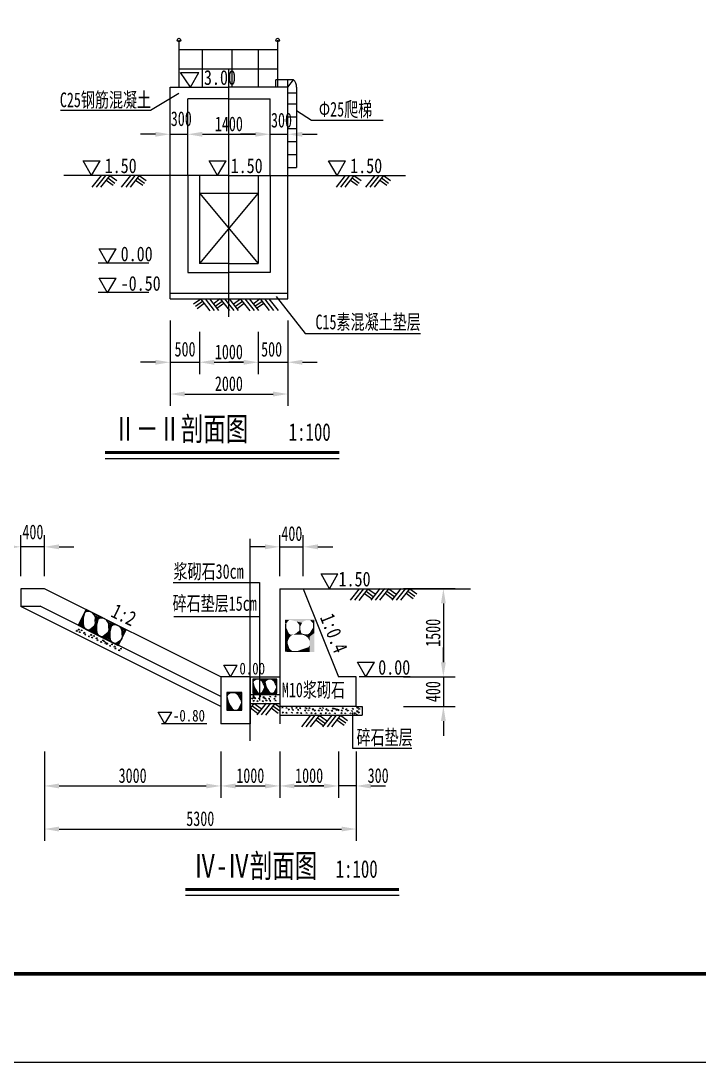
# Model space of a CAD drawing. Header units: millimetres. Extents: x 88 to 508, y 77 to 374.
# Drawn here: x 150.4 to 265.6, y 76.8 to 253.8 of the extents above; entities that cross this region are included whole.
import ezdxf
from ezdxf.enums import TextEntityAlignment as Align
from ezdxf.lldxf.tags import DXFTag

# ---------------------------------------------------------------- set-up
doc = ezdxf.new("R2010")
doc.units = ezdxf.units.MM
doc.header["$LTSCALE"] = 35
doc.header["$PDMODE"] = 2
doc.header["$PDSIZE"] = 5
for name, color, linetype in [('SG001轮廓', 2, 'Continuous'), ('SG002辅助', 7, 'Continuous'), ('SG003地层', 6, 'Continuous'), ('SG004标注', 9, 'Continuous'), ('SG006填充', 4, 'Continuous')]:
    doc.layers.add(name, color=color, linetype=linetype)
doc.styles.add('GB', font='SIMFANG.TTF', dxfattribs={"width": 0.7})
doc.styles.add('LIU1', font='SIMFANG.TTF', dxfattribs={"width": 0.7})
doc.styles.get("Standard").update_dxf_attribs({"font": 'SIMFANG.TTF'})
doc.styles.add('文字', font='SIMFANG.TTF', dxfattribs={"width": 0.8, "height": 2})
tags = doc.linetypes.add('ACAD_ISO04W100', pattern=[30.5, 24, -3, 0.5, -3]).pattern_tags.tags
tags[10:11] = [DXFTag(74, 4), DXFTag(75, 0), DXFTag(340, '0'), DXFTag(46, 1.0), DXFTag(50, 0.0), DXFTag(44, 0.0), DXFTag(45, 0.0)]
tags[8:9] = [DXFTag(74, 4), DXFTag(75, 0), DXFTag(340, '0'), DXFTag(46, 1.0), DXFTag(50, 0.0), DXFTag(44, 0.0), DXFTag(45, 0.0)]
tags[6:7] = [DXFTag(74, 4), DXFTag(75, 0), DXFTag(340, '0'), DXFTag(46, 1.0), DXFTag(50, 0.0), DXFTag(44, 0.0), DXFTag(45, 0.0)]
tags[4:5] = [DXFTag(74, 4), DXFTag(75, 0), DXFTag(340, '0'), DXFTag(46, 1.0), DXFTag(50, 0.0), DXFTag(44, 0.0), DXFTag(45, 0.0)]
tags = doc.linetypes.add('DASHED2', pattern=[9.525, 6.35, -3.175]).pattern_tags.tags
tags[6:7] = [DXFTag(74, 4), DXFTag(75, 0), DXFTag(340, '0'), DXFTag(46, 1.0), DXFTag(50, 0.0), DXFTag(44, 0.0), DXFTag(45, 0.0)]
tags[4:5] = [DXFTag(74, 4), DXFTag(75, 0), DXFTag(340, '0'), DXFTag(46, 1.0), DXFTag(50, 0.0), DXFTag(44, 0.0), DXFTag(45, 0.0)]
doc.dimstyles.new('200', dxfattribs={"dimscale": 0, "dimtxt": 3, "dimasz": 2, "dimexe": 2, "dimexo": 0, "dimgap": 1, "dimtad": 1, "dimdec": 0, "dimlfac": 200, "dimdsep": 46, "dimtxsty": 'GB', "dimblk1": 'ARCHTICK', "dimblk2": 'ARCHTICK', "dimsah": 1, "dimcen": 2.5, "dimdle": 1.5, "dimclrd": 3, "dimclre": 3, "dimclrt": 7, "dimadec": 0, "dimazin": 0, "dimtfac": 1, "dimtdec": 4, "dimtmove": 1, "dimatfit": 3, "dimldrblk": 'ARCHTICK', "dimfxl": 1, "dimtolj": 1, "dimtzin": 0, "dimarcsym": 0})

# ---------------------------------------------------------------- blocks, each defined once
blk = doc.blocks.new('*D11')
at = {"layer": 'Defpoints', "color": 0, "transparency": 16777216}
for p in [(175.72, 200.96), (180.72, 200.96), (180.72, 195.8)]:
    blk.add_point(p, dxfattribs=at)
at = {"layer": 'SG002辅助', "color": 9, "lineweight": -2, "transparency": 16777216}
for p, q in [((175.72, 200.96), (175.72, 193.8)), ((180.72, 200.96), (180.72, 193.8)), ((173.22, 195.8), (170.72, 195.8)), ((175.72, 195.8), (180.72, 195.8)), ((183.22, 195.8), (185.72, 195.8))]:
    blk.add_line(p, q, dxfattribs=at)
at = {"layer": 'SG002辅助', "color": 9, "transparency": 16777216}
for points in [[(173.22, 196.21), (173.22, 195.38), (175.72, 195.8)], [(183.22, 196.21), (183.22, 195.38), (180.72, 195.8)]]:
    blk.add_solid(points, dxfattribs=at)
at = {"layer": 'SG002辅助', "color": 3, "lineweight": 13, "transparency": 16777216, "insert": (178.27, 198.01), "char_height": 2.5, "attachment_point": 5, "style": 'GB'}
blk.add_mtext('\\A1;500', dxfattribs=at)
blk = doc.blocks.new('_ARCHTICK')
at = {"color": 0, "linetype": 'ByBlock', "const_width": 0.15}
blk.add_lwpolyline([(-0.5, -0.5), (0.5, 0.5)], dxfattribs=at)
blk = doc.blocks.new('*D12')
at = {"layer": 'Defpoints', "color": 0, "transparency": 16777216}
for p in [(180.72, 200.96), (190.72, 200.96), (190.72, 195.8)]:
    blk.add_point(p, dxfattribs=at)
at = {"layer": 'SG002辅助', "color": 9, "lineweight": -2, "transparency": 16777216}
for p, q in [((180.72, 200.96), (180.72, 193.8)), ((190.72, 200.96), (190.72, 193.8)), ((183.22, 195.8), (188.22, 195.8))]:
    blk.add_line(p, q, dxfattribs=at)
at = {"layer": 'SG002辅助', "color": 9, "transparency": 16777216}
for points in [[(183.22, 196.21), (183.22, 195.38), (180.72, 195.8)], [(188.22, 196.21), (188.22, 195.38), (190.72, 195.8)]]:
    blk.add_solid(points, dxfattribs=at)
at = {"layer": 'SG002辅助', "color": 3, "lineweight": 13, "transparency": 16777216, "insert": (185.72, 197.55), "char_height": 2.5, "attachment_point": 5, "style": 'GB'}
blk.add_mtext('\\A1;1000', dxfattribs=at)
blk = doc.blocks.new('*D13')
at = {"layer": 'Defpoints', "color": 0, "transparency": 16777216}
for p in [(175.72, 202.92), (195.72, 202.92), (195.72, 190.4)]:
    blk.add_point(p, dxfattribs=at)
at = {"layer": 'SG002辅助', "color": 9, "lineweight": -2, "transparency": 16777216}
for p, q in [((175.72, 202.92), (175.72, 188.4)), ((195.72, 202.92), (195.72, 188.4)), ((178.22, 190.4), (193.22, 190.4))]:
    blk.add_line(p, q, dxfattribs=at)
at = {"layer": 'SG002辅助', "color": 9, "transparency": 16777216}
for points in [[(178.22, 190.82), (178.22, 189.98), (175.72, 190.4)], [(193.22, 190.82), (193.22, 189.98), (195.72, 190.4)]]:
    blk.add_solid(points, dxfattribs=at)
at = {"layer": 'SG002辅助', "color": 3, "lineweight": 13, "transparency": 16777216, "insert": (185.72, 192.15), "char_height": 2.5, "attachment_point": 5, "style": 'GB'}
blk.add_mtext('\\A1;2000', dxfattribs=at)
blk = doc.blocks.new('*D14')
at = {"layer": 'Defpoints', "color": 0, "transparency": 16777216}
for p in [(190.72, 200.96), (195.72, 200.96), (195.72, 195.8)]:
    blk.add_point(p, dxfattribs=at)
at = {"layer": 'SG002辅助', "color": 9, "lineweight": -2, "transparency": 16777216}
for p, q in [((190.72, 200.96), (190.72, 193.8)), ((195.72, 200.96), (195.72, 193.8)), ((188.22, 195.8), (185.72, 195.8)), ((190.72, 195.8), (195.72, 195.8)), ((198.22, 195.8), (200.72, 195.8))]:
    blk.add_line(p, q, dxfattribs=at)
at = {"layer": 'SG002辅助', "color": 9, "transparency": 16777216}
for points in [[(188.22, 196.21), (188.22, 195.38), (190.72, 195.8)], [(198.22, 196.21), (198.22, 195.38), (195.72, 195.8)]]:
    blk.add_solid(points, dxfattribs=at)
at = {"layer": 'SG002辅助', "color": 3, "lineweight": 13, "transparency": 16777216, "insert": (192.98, 197.99), "char_height": 2.5, "attachment_point": 5, "style": 'GB'}
blk.add_mtext('\\A1;500', dxfattribs=at)
blk = doc.blocks.new('*D38')
at = {"layer": 'Defpoints', "color": 0, "transparency": 16777216}
for p in [(178.72, 234.55), (175.72, 232.94), (178.72, 232.94)]:
    blk.add_point(p, dxfattribs=at)
at = {"layer": 'SG002辅助', "color": 9, "lineweight": -2, "transparency": 16777216}
for p, q in [((175.72, 232.94), (175.72, 236.55)), ((178.72, 232.94), (178.72, 236.55)), ((173.22, 234.55), (170.72, 234.55)), ((175.72, 234.55), (178.72, 234.55)), ((181.22, 234.55), (183.72, 234.55))]:
    blk.add_line(p, q, dxfattribs=at)
at = {"layer": 'SG002辅助', "color": 9, "transparency": 16777216}
for points in [[(173.22, 234.96), (173.22, 234.13), (175.72, 234.55)], [(181.22, 234.96), (181.22, 234.13), (178.72, 234.55)]]:
    blk.add_solid(points, dxfattribs=at)
at = {"layer": 'SG002辅助', "color": 3, "lineweight": 13, "transparency": 16777216, "insert": (177.63, 237.18), "char_height": 2.5, "attachment_point": 5, "style": 'GB'}
blk.add_mtext('\\A1;300', dxfattribs=at)
blk = doc.blocks.new('*D39')
at = {"layer": 'Defpoints', "color": 0, "transparency": 16777216}
for p in [(192.72, 234.55), (178.72, 232.94), (192.72, 232.94)]:
    blk.add_point(p, dxfattribs=at)
at = {"layer": 'SG002辅助', "color": 9, "lineweight": -2, "transparency": 16777216}
for p, q in [((178.72, 232.94), (178.72, 236.55)), ((192.72, 232.94), (192.72, 236.55)), ((181.22, 234.55), (190.22, 234.55))]:
    blk.add_line(p, q, dxfattribs=at)
at = {"layer": 'SG002辅助', "color": 9, "transparency": 16777216}
for points in [[(181.22, 234.96), (181.22, 234.13), (178.72, 234.55)], [(190.22, 234.96), (190.22, 234.13), (192.72, 234.55)]]:
    blk.add_solid(points, dxfattribs=at)
at = {"layer": 'SG002辅助', "color": 3, "lineweight": 13, "transparency": 16777216, "insert": (185.72, 236.3), "char_height": 2.5, "attachment_point": 5, "style": 'GB'}
blk.add_mtext('\\A1;1400', dxfattribs=at)
blk = doc.blocks.new('*D40')
at = {"layer": 'Defpoints', "color": 0, "transparency": 16777216}
for p in [(195.72, 234.55), (192.72, 232.94), (195.72, 232.94)]:
    blk.add_point(p, dxfattribs=at)
at = {"layer": 'SG002辅助', "color": 9, "lineweight": -2, "transparency": 16777216}
for p, q in [((192.72, 232.94), (192.72, 236.55)), ((195.72, 232.94), (195.72, 236.55)), ((190.22, 234.55), (187.72, 234.55)), ((192.72, 234.55), (195.72, 234.55)), ((198.22, 234.55), (200.72, 234.55))]:
    blk.add_line(p, q, dxfattribs=at)
at = {"layer": 'SG002辅助', "color": 9, "transparency": 16777216}
for points in [[(190.22, 234.96), (190.22, 234.13), (192.72, 234.55)], [(198.22, 234.96), (198.22, 234.13), (195.72, 234.55)]]:
    blk.add_solid(points, dxfattribs=at)
at = {"layer": 'SG002辅助', "color": 3, "lineweight": 13, "transparency": 16777216, "insert": (194.66, 236.93), "char_height": 2.5, "attachment_point": 5, "style": 'GB'}
blk.add_mtext('\\A1;300', dxfattribs=at)
blk = doc.blocks.new('*D59')
at = {"layer": 'Defpoints', "color": 0, "transparency": 16777216}
for p in [(154.36, 129.63), (184.36, 129.63), (184.36, 123.79)]:
    blk.add_point(p, dxfattribs=at)
at = {"layer": 'SG002辅助', "color": 9, "lineweight": -2, "transparency": 16777216}
for p, q in [((154.36, 129.63), (154.36, 121.79)), ((184.36, 129.63), (184.36, 121.79)), ((156.86, 123.79), (181.86, 123.79))]:
    blk.add_line(p, q, dxfattribs=at)
at = {"layer": 'SG002辅助', "color": 9, "transparency": 16777216}
for points in [[(156.86, 124.2), (156.86, 123.37), (154.36, 123.79)], [(181.86, 124.2), (181.86, 123.37), (184.36, 123.79)]]:
    blk.add_solid(points, dxfattribs=at)
at = {"layer": 'SG002辅助', "color": 3, "lineweight": 13, "transparency": 16777216, "insert": (169.36, 125.54), "char_height": 2.5, "attachment_point": 5, "style": 'GB'}
blk.add_mtext('\\A1;3000', dxfattribs=at)
blk = doc.blocks.new('*D60')
at = {"layer": 'Defpoints', "color": 0, "transparency": 16777216}
for p in [(154.36, 129.63), (207.36, 129.63), (207.36, 116.47)]:
    blk.add_point(p, dxfattribs=at)
at = {"layer": 'SG002辅助', "color": 9, "lineweight": -2, "transparency": 16777216}
for p, q in [((154.36, 129.63), (154.36, 114.47)), ((207.36, 129.63), (207.36, 114.47)), ((156.86, 116.47), (204.86, 116.47))]:
    blk.add_line(p, q, dxfattribs=at)
at = {"layer": 'SG002辅助', "color": 9, "transparency": 16777216}
for points in [[(156.86, 116.88), (156.86, 116.05), (154.36, 116.47)], [(204.86, 116.88), (204.86, 116.05), (207.36, 116.47)]]:
    blk.add_solid(points, dxfattribs=at)
at = {"layer": 'SG002辅助', "color": 3, "lineweight": 13, "transparency": 16777216, "insert": (180.86, 118.22), "char_height": 2.5, "attachment_point": 5, "style": 'GB'}
blk.add_mtext('\\A1;5300', dxfattribs=at)
blk = doc.blocks.new('*D61')
at = {"layer": 'Defpoints', "color": 0, "transparency": 16777216}
for p in [(184.36, 129.63), (194.36, 129.63), (194.36, 123.79)]:
    blk.add_point(p, dxfattribs=at)
at = {"layer": 'SG002辅助', "color": 9, "lineweight": -2, "transparency": 16777216}
for p, q in [((184.36, 129.63), (184.36, 121.79)), ((194.36, 129.63), (194.36, 121.79)), ((186.86, 123.79), (191.86, 123.79))]:
    blk.add_line(p, q, dxfattribs=at)
at = {"layer": 'SG002辅助', "color": 9, "transparency": 16777216}
for points in [[(186.86, 124.2), (186.86, 123.37), (184.36, 123.79)], [(191.86, 124.2), (191.86, 123.37), (194.36, 123.79)]]:
    blk.add_solid(points, dxfattribs=at)
at = {"layer": 'SG002辅助', "color": 3, "lineweight": 13, "transparency": 16777216, "insert": (189.36, 125.54), "char_height": 2.5, "attachment_point": 5, "style": 'GB'}
blk.add_mtext('\\A1;1000', dxfattribs=at)
blk = doc.blocks.new('*D62')
at = {"layer": 'Defpoints', "color": 0, "transparency": 16777216}
for p in [(194.36, 129.63), (204.36, 129.63), (204.36, 123.79)]:
    blk.add_point(p, dxfattribs=at)
at = {"layer": 'SG002辅助', "color": 9, "lineweight": -2, "transparency": 16777216}
for p, q in [((194.36, 129.63), (194.36, 121.79)), ((204.36, 129.63), (204.36, 121.79)), ((196.86, 123.79), (201.86, 123.79))]:
    blk.add_line(p, q, dxfattribs=at)
at = {"layer": 'SG002辅助', "color": 9, "transparency": 16777216}
for points in [[(196.86, 124.2), (196.86, 123.37), (194.36, 123.79)], [(201.86, 124.2), (201.86, 123.37), (204.36, 123.79)]]:
    blk.add_solid(points, dxfattribs=at)
at = {"layer": 'SG002辅助', "color": 3, "lineweight": 13, "transparency": 16777216, "insert": (199.36, 125.54), "char_height": 2.5, "attachment_point": 5, "style": 'GB'}
blk.add_mtext('\\A1;1000', dxfattribs=at)
blk = doc.blocks.new('*D63')
at = {"layer": 'Defpoints', "color": 0, "transparency": 16777216}
for p in [(198.36, 164.43), (194.36, 159.44), (198.36, 159.44)]:
    blk.add_point(p, dxfattribs=at)
at = {"layer": 'SG002辅助', "color": 9, "lineweight": -2, "transparency": 16777216}
for p, q in [((194.36, 159.44), (194.36, 166.43)), ((198.36, 159.44), (198.36, 166.43)), ((191.86, 164.43), (189.36, 164.43)), ((194.36, 164.43), (198.36, 164.43)), ((200.86, 164.43), (203.36, 164.43))]:
    blk.add_line(p, q, dxfattribs=at)
at = {"layer": 'SG002辅助', "color": 9, "transparency": 16777216}
for points in [[(191.86, 164.85), (191.86, 164.01), (194.36, 164.43)], [(200.86, 164.85), (200.86, 164.01), (198.36, 164.43)]]:
    blk.add_solid(points, dxfattribs=at)
at = {"layer": 'SG002辅助', "color": 3, "lineweight": 13, "transparency": 16777216, "insert": (196.42, 166.67), "char_height": 2.5, "attachment_point": 5, "style": 'GB'}
blk.add_mtext('\\A1;400', dxfattribs=at)
blk = doc.blocks.new('*D64')
at = {"layer": 'Defpoints', "color": 0, "transparency": 16777216}
for p in [(215.39, 157.32), (215.39, 142.32), (222.17, 142.32)]:
    blk.add_point(p, dxfattribs=at)
at = {"layer": 'SG002辅助', "color": 9, "lineweight": -2, "transparency": 16777216}
for p, q in [((215.39, 157.32), (224.17, 157.32)), ((222.17, 154.82), (222.17, 144.82)), ((215.39, 142.32), (224.17, 142.32))]:
    blk.add_line(p, q, dxfattribs=at)
at = {"layer": 'SG002辅助', "color": 9, "transparency": 16777216}
for points in [[(221.76, 154.82), (222.59, 154.82), (222.17, 157.32)], [(221.76, 144.82), (222.59, 144.82), (222.17, 142.32)]]:
    blk.add_solid(points, dxfattribs=at)
at = {"layer": 'SG002辅助', "color": 3, "lineweight": 13, "transparency": 16777216, "insert": (220.42, 149.82), "char_height": 2.5, "attachment_point": 5, "rotation": 90, "style": 'GB'}
blk.add_mtext('\\A1;1500', dxfattribs=at)
blk = doc.blocks.new('*D65')
at = {"layer": 'Defpoints', "color": 0, "transparency": 16777216}
for p in [(215.39, 142.32), (215.39, 137.32), (222.17, 137.32)]:
    blk.add_point(p, dxfattribs=at)
at = {"layer": 'SG002辅助', "color": 9, "lineweight": -2, "transparency": 16777216}
for p, q in [((222.17, 144.82), (222.17, 147.32)), ((215.39, 142.32), (224.17, 142.32)), ((222.17, 142.32), (222.17, 137.32)), ((215.39, 137.32), (224.17, 137.32)), ((222.17, 134.82), (222.17, 132.32))]:
    blk.add_line(p, q, dxfattribs=at)
at = {"layer": 'SG002辅助', "color": 9, "transparency": 16777216}
for points in [[(221.76, 144.82), (222.59, 144.82), (222.17, 142.32)], [(221.76, 134.82), (222.59, 134.82), (222.17, 137.32)]]:
    blk.add_solid(points, dxfattribs=at)
at = {"layer": 'SG002辅助', "color": 3, "lineweight": 13, "transparency": 16777216, "insert": (220.42, 139.82), "char_height": 2.5, "attachment_point": 5, "rotation": 90, "style": 'GB'}
blk.add_mtext('\\A1;400', dxfattribs=at)
blk = doc.blocks.new('st')
at = {"color": 12}
for points in [[(-0.03, -1.78), (-0.03, -0.85), (-0.05, 0.01), (-0.03, 0.01)], [(-0.03, -1.78), (-0.03, -0.85), (-0.05, 0.01), (-0.03, 0.01)], [(-0.03, -1.78), (-0.03, -0.85), (-0.05, 0.01), (-0.03, 0.01)], [(-0.05, -2.82), (2.39, -2.85), (0, 0), (2.59, 0)], [(2.41, -2.86), (5.76, -1.81), (2.6, 0), (5.81, 0.01)], [(5.76, -1.81), (14.11, -1.88), (5.81, 0.01), (14.17, 0.01)], [(14.12, -1.89), (16.28, -0.9), (14.17, 0), (16.23, 0)], [(16.23, -0.89), (16.23, 0), (19.23, -0.89), (19.23, 0)], [(19.25, -0.91), (20.39, -1.7), (19.25, 0), (20.39, -0.01)], [(20.39, 0), (21.53, 0), (20.39, -1.71), (21.55, -2.84)], [(21.47, -20.04), (21.62, -0.01), (22.19, -19.99), (22.19, 0.01)], [(0.61, -4.72), (2.41, -2.84), (-0.06, -4.71), (-0.06, -2.82)], [(-0.06, -2.88), (-0.06, -2.88), (0, -4.7)], [(-0.05, -8.68), (0.61, -8.68), (-0.05, -4.72), (0.61, -4.72)], [(0, -4.7), (0, -4.7), (0.61, -4.7)], [(9.36, -2.75), (7.19, -1.83), (12.48, -2.63), (14.09, -1.88)], [(11.71, -3.71), (12.48, -2.63), (10.96, -4.02), (9.36, -2.75)], [(11.67, -5.7), (11.71, -3.71), (11.67, -5.7), (10.96, -4.02)], [(11.68, -9.68), (11.68, -5.79), (14.48, -9.72), (12.81, -7.88)], [(19.69, -11.67), (20.74, -12.63), (21.53, -4.13), (21.53, -14.73)], [(0.61, -8.68), (-0.05, -8.68), (3.17, -16), (-0.05, -16.8)], [(3.17, -16), (0.61, -8.68), (-0.05, -16.8), (-0.05, -8.68)], [(3.17, -16), (0.61, -8.68), (-0.05, -16.8), (-0.05, -8.68)], [(11.78, -13.79), (10.97, -13.79), (11.78, -15.42), (9.45, -15.65)], [(10.97, -13.79), (11.78, -13.79), (11.66, -11.82), (12.59, -11.12)], [(11.64, -10.35), (11.64, -9.72), (17.03, -10.35), (14.48, -9.72)], [(11.66, -10.4), (11.66, -11.82), (15.44, -10.4), (12.59, -11.12)], [(17.24, -10.4), (17.24, -9.72), (14.44, -9.7), (14.46, -9.72)], [(17.24, -10.4), (17.24, -9.72), (14.44, -9.7), (14.46, -9.72)], [(18.18, -9.72), (17.24, -9.72), (17.26, -10.42), (17.24, -10.42)], [(17.31, -10.42), (17.6, -10.42), (19.69, -11.67), (19.34, -11.35)], [(17.33, -10.39), (20.55, -8.01), (19.71, -11.64), (20.55, -8.05)], [(-0.05, -16.8), (-0.05, -19.99), (12.77, -16.8), (12.77, -19.99)], [(-0.05, -19.99), (12.77, -19.99), (7.4, -16.8), (12.77, -16.8)], [(0.05, -16.78), (3.14, -16.03), (0.05, -16.78), (3.17, -16.78)], [(3.17, -16.8), (4.42, -16.8), (3.17, -16)], [(9.45, -15.65), (7.4, -16.8), (12.77, -19.99), (12.77, -16.8)], [(9.45, -15.65), (7.4, -16.8), (12.77, -19.99), (12.77, -16.8)], [(9.45, -15.65), (7.4, -16.8), (12.77, -19.99), (12.77, -16.8)], [(10.34, -16.74), (9.55, -15.7), (12.81, -16.74), (11.76, -15.45)], [(12.84, -19.08), (12.84, -16.87), (16.43, -19.08)], [(12.84, -19.13), (21.47, -19.13), (19.31, -19.13), (20.86, -18.03)], [(12.84, -19.96), (21.58, -19.96), (12.84, -19.13), (21.47, -19.13)], [(19.31, -19.13), (20.86, -18.03), (21.47, -17.09), (21.58, -19.02)]]:
    blk.add_solid(points, dxfattribs=at)
blk = doc.blocks.new('*D66')
at = {"layer": 'Defpoints', "color": 0, "transparency": 16777216}
for p in [(204.36, 129.63), (207.36, 129.63), (204.36, 123.79)]:
    blk.add_point(p, dxfattribs=at)
at = {"layer": 'SG002辅助', "color": 9, "lineweight": -2, "transparency": 16777216}
for p, q in [((204.36, 129.63), (204.36, 121.79)), ((207.36, 129.63), (207.36, 121.79)), ((201.86, 123.79), (199.36, 123.79)), ((207.36, 123.79), (204.36, 123.79)), ((209.86, 123.79), (212.36, 123.79))]:
    blk.add_line(p, q, dxfattribs=at)
at = {"layer": 'SG002辅助', "color": 9, "transparency": 16777216}
for points in [[(201.86, 124.2), (201.86, 123.37), (204.36, 123.79)], [(209.86, 124.2), (209.86, 123.37), (207.36, 123.79)]]:
    blk.add_solid(points, dxfattribs=at)
at = {"layer": 'SG002辅助', "color": 3, "lineweight": 13, "transparency": 16777216, "insert": (211.09, 125.54), "char_height": 2.5, "attachment_point": 5, "style": 'GB'}
blk.add_mtext('\\A1;300', dxfattribs=at)
blk = doc.blocks.new('st1')
at = {"color": 12}
for points in [[(5, -20), (3.2, -18.3), (0.1, -12.2), (-0.1, -10.8), (0.8, -8.1), (1.9, -6.8), (3.5, -3.4), (6.1, -1.1), (8.2, -0.1), (11.2, -0.1), (13.5, -0.7), (16, -2.4), (16.9, -4.2), (15.5, -10.4), (13.2, -14.8), (10.9, -18.5), (8.7, -19.8), (7.6, -20)], [(0, -20), (0, 0), (17, 0), (17, -20)]]:
    blk.add_lwpolyline(points, close=True, dxfattribs=at)
for points in [[(0, -1), (6.2, -1), (0, 0), (8.3, 0)], [(0, 0), (8.3, 0), (11.3, 0), (13.4, 0)], [(11.3, 0), (13.4, 0), (11.3, 0), (13.4, -0.6)], [(13.6, 0), (16.4, 0), (14.3, -0.7)], [(16.9, -0.1), (16.9, -0.1), (13.7, 0)], [(13.7, 0), (13.7, 0), (14, -0.4)], [(1.8, -6.8), (3.5, -3.3), (-0.1, -6.8), (0, -3.2)], [(-0.1, -8.2), (-0.1, -8.2), (-0.1, -6.9), (1.7, -6.9)], [(-0.1, -6.9), (1.7, -6.9), (0.9, -8.1)], [(0, -10.5), (0.8, -8.2), (-0.1, -8.2)], [(3.5, -3.2), (6.1, -1.1), (0, -1.1)], [(0, -1.1), (0, -1.1), (0.1, -3.2)], [(3.5, -3.3), (0, -1.1), (0, -3.2)], [(0.1, -8.2), (0.1, -8.2), (0.3, -7.8), (0.7, -8.1)], [(0.9, -8.1), (0.9, -8.1), (0.1, -8.2)], [(0.3, -7.8), (0.7, -8.1), (0.7, -7.9), (0.6, -7.8)], [(15.5, -10.2), (10.9, -18.5), (17, -10.1), (17, -18.6)], [(13.4, -0.6), (13.7, -0.7), (13.4, -0.1), (13.7, -0.1)], [(13.4, -0.1), (13.7, -0.1), (13.7, -0.8), (16, -2.3)], [(13.7, -0.8), (16, -2.3), (16.9, -0.1)], [(14.3, -0.7), (14.3, -0.7), (15.1, -0.5), (16.8, -0.2)], [(15.1, -0.5), (16.8, -0.2), (16.2, -0.1)], [(16.9, -4.3), (15.6, -10.1), (16.9, -4.3), (16.9, -10.1)], [(16.1, -2.3), (17, -0.1), (16, -2.4), (17, -4.2)], [(3.2, -18.4), (0, -12), (0, -18.4)], [(0, -18.4), (3.3, -18.4), (0, -20), (5.1, -20)], [(7.9, -20), (17, -20), (8.5, -19.8), (17, -19.7)], [(8.7, -19.8), (17, -19.8), (8.6, -19.8), (16.9, -19.8)], [(10.9, -18.6), (16.9, -18.6), (8.7, -19.8), (17, -19.8)]]:
    blk.add_solid(points, dxfattribs=at)
blk = doc.blocks.new('*D67')
at = {"layer": 'Defpoints', "color": 0, "transparency": 16777216}
for p in [(150.36, 164.43), (150.36, 159.44), (154.36, 159.44)]:
    blk.add_point(p, dxfattribs=at)
at = {"layer": 'SG002辅助', "color": 9, "lineweight": -2, "transparency": 16777216}
for p, q in [((150.36, 159.44), (150.36, 166.43)), ((154.36, 159.44), (154.36, 166.43)), ((147.86, 164.43), (145.36, 164.43)), ((154.36, 164.43), (150.36, 164.43)), ((156.86, 164.43), (159.36, 164.43))]:
    blk.add_line(p, q, dxfattribs=at)
at = {"layer": 'SG002辅助', "color": 9, "transparency": 16777216}
for points in [[(147.86, 164.85), (147.86, 164.01), (150.36, 164.43)], [(156.86, 164.85), (156.86, 164.01), (154.36, 164.43)]]:
    blk.add_solid(points, dxfattribs=at)
at = {"layer": 'SG002辅助', "color": 3, "lineweight": 13, "transparency": 16777216, "insert": (152.41, 166.95), "char_height": 2.5, "attachment_point": 5, "style": 'GB'}
blk.add_mtext('\\A1;400', dxfattribs=at)

msp = doc.modelspace()

# ---------------------------------------------------------------- linework, layer by layer
at = {"layer": 'SG001轮廓', "color": 2}
for p, q in [((177.254, 242.562), (177.254, 250.562)), ((194.023, 242.562), (194.023, 250.562)), ((181.254, 242.562), (181.254, 248.961)), ((186.254, 242.562), (186.254, 248.961)), ((190.754, 242.562), (190.754, 248.961)), ((175.715, 242.562), (185.715, 242.562)), ((175.715, 239.562), (175.715, 242.562)), ((195.715, 242.562), (185.715, 242.562)), ((196.715, 243.823), (193.715, 243.823)), ((193.715, 242.562), (193.715, 243.823)), ((195.715, 242.562), (196.715, 243.823)), ((195.715, 242.562), (195.715, 243.823)), ((195.715, 239.562), (195.715, 242.562)), ((197.215, 242.562), (197.215, 228.92)), ((195.715, 241.562), (197.215, 241.562)), ((175.715, 227.562), (175.715, 239.562)), ((185.715, 240.562), (178.715, 240.562)), ((178.715, 227.562), (178.715, 240.562)), ((185.715, 240.562), (192.715, 240.562)), ((192.715, 227.562), (192.715, 240.562)), ((195.715, 239.725), (197.215, 239.725)), ((195.715, 227.562), (195.715, 239.562)), ((195.715, 237.524), (197.215, 237.524)), ((195.715, 237.524), (197.215, 237.524)), ((195.715, 235.524), (197.215, 235.524)), ((195.715, 233.323), (197.215, 233.323)), ((195.715, 231.122), (197.215, 231.122)), ((195.715, 228.92), (197.215, 228.92)), ((175.715, 206.562), (175.715, 227.562)), ((178.715, 227.562), (175.715, 227.562)), ((180.715, 227.562), (178.715, 227.562)), ((180.715, 227.562), (180.715, 212.562)), ((185.715, 227.562), (180.715, 227.562)), ((185.715, 227.562), (190.715, 227.562)), ((190.715, 227.562), (190.715, 212.562)), ((190.715, 227.562), (192.715, 227.562)), ((192.715, 227.562), (195.715, 227.562)), ((195.715, 206.562), (195.715, 227.562)), ((180.715, 224.562), (190.715, 212.562)), ((190.715, 224.562), (180.715, 212.562)), ((180.715, 224.562), (190.715, 224.562)), ((185.715, 212.562), (180.715, 212.562)), ((185.715, 212.562), (190.715, 212.562)), ((175.715, 207.562), (195.715, 207.562)), ((175.715, 206.562), (195.715, 206.562)), ((150.361, 157.319), (150.361, 154.319)), ((154.361, 157.319), (150.361, 157.319)), ((184.361, 142.319), (154.361, 157.319)), ((194.361, 157.319), (194.361, 134.319)), ((194.361, 157.319), (198.361, 157.319)), ((198.361, 157.319), (204.361, 142.319)), ((150.361, 154.319), (153.653, 154.319)), ((184.361, 137.288), (150.361, 154.288)), ((184.361, 138.965), (153.653, 154.319)), ((189.361, 142.319), (184.361, 142.319)), ((189.361, 142.319), (184.361, 142.319)), ((184.361, 142.319), (184.361, 134.319)), ((189.361, 142.319), (194.361, 142.319)), ((207.361, 142.319), (204.361, 142.319)), ((207.361, 137.319), (207.361, 142.319)), ((189.361, 139.319), (194.361, 139.319)), ((189.361, 137.819), (194.361, 137.819)), ((207.361, 137.319), (194.361, 137.319)), ((207.361, 137.319), (208.361, 137.319)), ((208.361, 137.319), (208.361, 135.819)), ((194.361, 135.819), (208.361, 135.819)), ((189.361, 134.319), (184.361, 134.319))]:
    msp.add_line(p, q, dxfattribs=at)
at = {"layer": 'SG001轮廓'}
for p, q in [((177.254, 248.961), (194.023, 248.961)), ((177.254, 245.688), (194.023, 245.688)), ((150.361, 154.319), (150.361, 154.288))]:
    msp.add_line(p, q, dxfattribs=at)
at = {"layer": 'SG001轮廓', "color": 7, "linetype": 'DASHED2', "lineweight": 13, "ltscale": 0.01}
for p, q in [((178.715, 227.562), (178.715, 211.062)), ((192.715, 227.562), (192.715, 211.062)), ((178.715, 211.062), (185.715, 211.062)), ((192.715, 211.062), (185.715, 211.062))]:
    msp.add_line(p, q, dxfattribs=at)
at = {"layer": 'SG001轮廓', "color": 7, "lineweight": -3}
for p, q in [((164.676, 179.469), (204.464, 179.469)), ((178.325, 105.204), (214.634, 105.204))]:
    msp.add_line(p, q, dxfattribs=at)
at = {"layer": 'SG001轮廓', "color": 2, "lineweight": 0}
for p, q in [((189.361, 142.319), (189.361, 135.819)), ((189.361, 135.819), (189.361, 134.319))]:
    msp.add_line(p, q, dxfattribs=at)
at = {"layer": 'SG001轮廓', "color": 4}
for p, q in [((207.512, 136.357), (207.468, 136.56)), ((207.68, 136.514), (207.468, 136.56)), ((207.681, 136.51), (207.513, 136.354)), ((207.577, 136.943), (207.532, 137.145)), ((207.744, 137.1), (207.532, 137.145)), ((207.745, 137.095), (207.577, 136.94)), ((207.888, 136.32), (207.702, 136.278)), ((207.952, 136.906), (207.767, 136.863)), ((207.895, 136.764), (207.767, 136.862)), ((207.889, 136.32), (207.832, 136.178)), ((207.953, 136.905), (207.896, 136.764)), ((207.831, 136.178), (207.702, 136.277))]:
    msp.add_line(p, q, dxfattribs=at)
at = {"layer": 'SG001轮廓', "color": 7}
msp.add_lwpolyline([(88.111, 76.844), (508.111, 76.844), (508.111, 373.844), (88.111, 373.844)], close=True, dxfattribs=at)
at = {"layer": 'SG001轮廓', "color": 7, "const_width": 0.6}
msp.add_lwpolyline([(108.111, 91.844), (493.111, 91.844), (493.111, 358.844), (108.111, 358.844)], close=True, dxfattribs=at)
at = {"layer": 'SG001轮廓', "color": 7, "lineweight": -3, "const_width": 0.5}
for points in [[(164.676, 180.469), (204.464, 180.469)], [(178.325, 106.204), (214.634, 106.204)]]:
    msp.add_lwpolyline(points, dxfattribs=at)
at = {"layer": 'SG001轮廓', "color": 2}
for centre in [(177.254, 250.562), (194.023, 250.562)]:
    msp.add_circle(centre, 0.296, dxfattribs=at)
msp.add_arc((195.572, 242.64), 1.646, 357.26121, 45.97207, dxfattribs=at)
at = {"layer": 'SG002辅助', "color": 7, "linetype": 'ACAD_ISO04W100', "lineweight": 13, "ltscale": 0.01}
for p, q in [((185.715, 203.5), (185.715, 245.478)), ((189.361, 131.463), (189.361, 165.788))]:
    msp.add_line(p, q, dxfattribs=at)
at = {"layer": 'SG002辅助', "color": 4, "lineweight": 13}
for p, q in [((177.191, 241.45), (172.415, 238.58)), ((172.415, 238.58), (157.128, 238.58)), ((197.215, 238.562), (199.735, 236.934)), ((199.735, 236.934), (211.934, 236.934)), ((198.68, 200.684), (218.301, 200.684)), ((176.228, 158.377), (190.905, 158.377)), ((190.905, 158.377), (190.905, 138.319)), ((176.341, 152.578), (190.905, 152.578)), ((216.529, 142.319), (207.858, 142.319)), ((206.73, 136.263), (206.73, 130.232)), ((181.985, 134.319), (174.251, 134.319)), ((206.73, 130.232), (216.789, 130.232))]:
    msp.add_line(p, q, dxfattribs=at)
at = {"layer": 'SG002辅助', "lineweight": 13}
for p, q in [((172.109, 212.63), (163.503, 212.63)), ((172.109, 207.63), (163.503, 207.63)), ((193.733, 206.988), (198.68, 200.684))]:
    msp.add_line(p, q, dxfattribs=at)
at = {"layer": 'SG003地层', "color": 6}
for p, q in [((175.715, 227.562), (157.658, 227.562)), ((195.715, 227.562), (215.713, 227.562)), ((198.361, 157.319), (226.761, 157.319))]:
    msp.add_line(p, q, dxfattribs=at)
at = {"layer": 'SG003地层', "color": 6, "lineweight": 0}
for p, q in [((163.989, 227.562), (162.432, 225.581)), ((164.734, 227.562), (163.177, 225.581)), ((165.473, 227.54), (163.915, 225.559)), ((164.864, 226.766), (166.067, 225.89)), ((165.147, 227.125), (166.35, 226.25)), ((165.473, 227.54), (166.676, 226.665)), ((168.995, 227.562), (167.438, 225.581)), ((169.74, 227.562), (168.183, 225.581)), ((170.496, 227.562), (168.922, 225.559)), ((169.87, 226.766), (171.073, 225.89)), ((170.153, 227.125), (171.356, 226.25)), ((170.479, 227.54), (171.682, 226.665)), ((205.495, 227.562), (203.938, 225.581)), ((206.24, 227.562), (204.683, 225.581)), ((206.979, 227.54), (205.422, 225.559)), ((206.37, 226.766), (207.573, 225.89)), ((206.653, 227.125), (207.856, 226.25)), ((206.979, 227.54), (208.182, 226.665)), ((210.502, 227.562), (208.944, 225.581)), ((211.247, 227.562), (209.689, 225.581)), ((212.002, 227.562), (210.428, 225.559)), ((211.376, 226.766), (212.579, 225.89)), ((211.659, 227.125), (212.862, 226.25)), ((211.986, 227.54), (213.189, 226.665)), ((180.927, 206.54), (179.724, 205.665)), ((181.253, 206.125), (180.05, 205.25)), ((181.536, 205.766), (180.333, 204.89)), ((180.927, 206.54), (182.485, 204.559)), ((181.666, 206.562), (183.223, 204.581)), ((182.411, 206.562), (183.968, 204.581)), ((184.261, 206.562), (183.057, 205.686)), ((184.587, 206.147), (183.384, 205.271)), ((184.87, 205.787), (183.667, 204.912)), ((184.244, 206.583), (185.818, 204.581)), ((184.999, 206.583), (186.557, 204.602)), ((185.744, 206.583), (187.302, 204.602)), ((187.699, 206.54), (186.496, 205.665)), ((188.025, 206.125), (186.822, 205.25)), ((188.308, 205.766), (187.105, 204.89)), ((187.699, 206.54), (189.256, 204.559)), ((188.437, 206.562), (189.995, 204.581)), ((189.182, 206.562), (190.74, 204.581)), ((191.032, 206.562), (189.829, 205.686)), ((191.358, 206.147), (190.155, 205.271)), ((191.641, 205.787), (190.438, 204.912)), ((191.032, 206.562), (192.589, 204.581)), ((191.771, 206.583), (193.328, 204.602)), ((192.516, 206.583), (194.073, 204.602)), ((207.874, 157.319), (206.317, 155.338)), ((208.619, 157.319), (207.062, 155.338)), ((209.358, 157.298), (207.8, 155.317)), ((208.749, 156.523), (209.952, 155.648)), ((209.032, 156.883), (210.235, 156.008)), ((209.358, 157.298), (210.561, 156.423)), ((211.397, 157.34), (209.839, 155.36)), ((212.142, 157.34), (210.584, 155.36)), ((212.897, 157.34), (211.323, 155.338)), ((212.271, 156.544), (213.474, 155.669)), ((212.554, 156.904), (213.757, 156.029)), ((212.88, 157.319), (214.083, 156.444)), ((214.965, 157.34), (213.407, 155.36)), ((215.71, 157.34), (214.152, 155.36)), ((216.465, 157.34), (214.891, 155.338)), ((215.839, 156.544), (217.042, 155.669)), ((216.122, 156.904), (217.325, 156.029)), ((216.449, 157.319), (217.652, 156.444)), ((190.021, 137.84), (189.361, 137.001)), ((189.395, 137.044), (190.598, 136.169)), ((189.678, 137.404), (190.881, 136.529)), ((190.004, 137.819), (191.207, 136.944)), ((192.034, 137.84), (190.476, 135.86)), ((192.779, 137.84), (191.221, 135.86)), ((193.518, 137.819), (191.96, 135.838)), ((192.908, 137.044), (194.111, 136.169)), ((193.191, 137.404), (194.394, 136.529)), ((193.518, 137.819), (194.361, 137.206)), ((199.598, 135.819), (198.041, 133.838)), ((199.598, 135.819), (198.041, 133.838)), ((200.343, 135.819), (198.786, 133.838)), ((200.343, 135.819), (198.786, 133.838)), ((201.099, 135.819), (199.525, 133.817)), ((201.099, 135.819), (199.525, 133.817)), ((200.473, 135.023), (201.676, 134.148)), ((200.756, 135.383), (201.959, 134.508)), ((201.082, 135.798), (202.285, 134.923)), ((203.209, 135.819), (201.652, 133.838)), ((203.209, 135.819), (201.652, 133.838)), ((203.954, 135.819), (202.397, 133.838)), ((203.954, 135.819), (202.397, 133.838)), ((204.71, 135.819), (203.136, 133.817)), ((204.71, 135.819), (203.136, 133.817)), ((204.084, 135.023), (205.287, 134.148)), ((204.367, 135.383), (205.57, 134.508)), ((204.693, 135.798), (205.896, 134.923))]:
    msp.add_line(p, q, dxfattribs=at)
at = {"layer": 'SG004标注', "color": 4, "lineweight": 0}
for p, q in [((179.197, 242.562), (177.51, 245.061)), ((177.51, 245.061), (180.641, 245.061)), ((179.197, 242.562), (180.641, 245.061)), ((162.392, 227.562), (160.948, 230.061)), ((160.948, 230.061), (163.835, 230.061)), ((162.392, 227.562), (163.835, 230.061)), ((182.362, 230.061), (185.248, 230.061)), ((183.805, 227.562), (182.362, 230.061)), ((183.805, 227.562), (185.248, 230.061)), ((202.673, 230.061), (205.559, 230.061)), ((204.116, 227.562), (202.673, 230.061)), ((204.116, 227.562), (205.559, 230.061)), ((163.669, 215.075), (166.556, 215.075)), ((165.113, 212.575), (163.669, 215.075)), ((165.113, 212.575), (166.556, 215.075)), ((163.669, 210.075), (166.556, 210.075)), ((165.113, 207.575), (163.669, 210.075)), ((165.113, 207.575), (166.556, 210.075)), ((202.82, 157.319), (201.376, 159.819)), ((201.376, 159.819), (204.263, 159.819)), ((202.82, 157.319), (204.263, 159.819))]:
    msp.add_line(p, q, dxfattribs=at)
at = {"layer": 'SG004标注', "color": 4}
for p, q in [((185.992, 142.319), (184.838, 144.319)), ((184.838, 144.319), (187.147, 144.319)), ((185.992, 142.319), (187.147, 144.319)), ((209.002, 142.319), (207.559, 144.819)), ((207.559, 144.819), (210.445, 144.819)), ((209.002, 142.319), (210.445, 144.819)), ((174.861, 134.319), (173.706, 136.319)), ((173.706, 136.319), (176.015, 136.319)), ((174.861, 134.319), (176.015, 136.319))]:
    msp.add_line(p, q, dxfattribs=at)
at = {"layer": 'SG006填充', "color": 4, "lineweight": 0}
for p, q in [((160.171, 150.287), (160.172, 150.46)), ((160.321, 150.337), (160.172, 150.46)), ((159.824, 150.042), (159.832, 150.199)), ((159.971, 150.082), (159.824, 150.042)), ((159.971, 150.082), (159.832, 150.199)), ((160.321, 150.337), (160.171, 150.287)), ((160.342, 149.859), (160.349, 150.016)), ((160.489, 149.898), (160.342, 149.859)), ((160.489, 149.898), (160.349, 150.016)), ((160.658, 150.133), (160.659, 150.305)), ((160.807, 150.182), (160.658, 150.133)), ((160.807, 150.182), (160.659, 150.305)), ((161.302, 149.766), (161.085, 149.693)), ((161.086, 149.696), (161.128, 149.899)), ((161.302, 149.771), (161.128, 149.899)), ((161.414, 149.509), (161.227, 149.546)), ((161.304, 149.403), (161.227, 149.545)), ((161.414, 149.508), (161.305, 149.402)), ((161.909, 149.119), (161.917, 149.276)), ((162.056, 149.159), (161.909, 149.119)), ((162.056, 149.159), (161.917, 149.276)), ((162.256, 149.364), (162.257, 149.537)), ((162.406, 149.414), (162.256, 149.364)), ((162.406, 149.414), (162.257, 149.537)), ((162.427, 148.936), (162.434, 149.093)), ((162.574, 148.975), (162.427, 148.936)), ((162.574, 148.975), (162.434, 149.093)), ((162.743, 149.21), (162.744, 149.382)), ((162.892, 149.26), (162.743, 149.21)), ((162.892, 149.26), (162.744, 149.382)), ((163.387, 148.843), (163.17, 148.77)), ((163.171, 148.773), (163.213, 148.976)), ((163.387, 148.848), (163.213, 148.976)), ((163.499, 148.586), (163.312, 148.623)), ((163.389, 148.48), (163.312, 148.622)), ((163.499, 148.585), (163.39, 148.479)), ((163.955, 148.168), (163.963, 148.325)), ((164.102, 148.207), (163.955, 148.168)), ((164.102, 148.207), (163.963, 148.325)), ((164.271, 148.442), (164.272, 148.614)), ((164.421, 148.492), (164.271, 148.442)), ((164.421, 148.492), (164.272, 148.614)), ((164.515, 148.295), (164.516, 148.467)), ((164.665, 148.344), (164.515, 148.295)), ((164.665, 148.344), (164.516, 148.467)), ((164.699, 148.005), (164.741, 148.208)), ((164.915, 148.075), (164.699, 148.002)), ((164.916, 148.08), (164.741, 148.208)), ((164.943, 147.858), (164.985, 148.061)), ((165.159, 147.928), (164.943, 147.855)), ((165.16, 147.933), (164.985, 148.061)), ((165.494, 147.52), (165.502, 147.677)), ((165.641, 147.559), (165.494, 147.52)), ((165.641, 147.559), (165.502, 147.677)), ((165.81, 147.794), (165.811, 147.966)), ((165.96, 147.844), (165.81, 147.794)), ((165.96, 147.844), (165.811, 147.966)), ((166.238, 147.357), (166.28, 147.56)), ((166.454, 147.427), (166.238, 147.354)), ((166.455, 147.432), (166.28, 147.56)), ((166.566, 147.17), (166.379, 147.207)), ((166.456, 147.064), (166.379, 147.206)), ((166.567, 147.169), (166.457, 147.063)), ((167.023, 146.752), (167.03, 146.909)), ((167.17, 146.791), (167.03, 146.909)), ((167.488, 147.076), (167.339, 147.198)), ((167.339, 147.026), (167.339, 147.198)), ((167.488, 147.076), (167.339, 147.026)), ((167.17, 146.791), (167.023, 146.752)), ((189.659, 138.551), (189.602, 138.697)), ((189.778, 138.647), (189.602, 138.697)), ((189.778, 138.647), (189.659, 138.551)), ((189.993, 139.023), (189.807, 139.074)), ((189.877, 138.917), (189.807, 139.074)), ((189.996, 138.294), (189.81, 138.251)), ((189.939, 138.152), (189.81, 138.251)), ((189.993, 139.023), (189.877, 138.917)), ((189.942, 138.677), (189.897, 138.879)), ((190.109, 138.834), (189.897, 138.879)), ((189.997, 138.293), (189.94, 138.152)), ((190.11, 138.829), (189.942, 138.674)), ((190.325, 138.691), (190.15, 138.741)), ((190.207, 138.595), (190.15, 138.741)), ((190.325, 138.691), (190.207, 138.595)), ((190.583, 138.098), (190.526, 138.245)), ((190.701, 138.194), (190.526, 138.245)), ((190.701, 138.194), (190.583, 138.098)), ((190.984, 138.654), (190.808, 138.704)), ((190.865, 138.558), (190.808, 138.704)), ((190.984, 138.654), (190.865, 138.558)), ((191.042, 138.936), (190.973, 139.094)), ((191.158, 139.043), (190.973, 139.094)), ((191.158, 139.043), (191.042, 138.936)), ((191.488, 138.107), (191.431, 138.253)), ((191.606, 138.203), (191.431, 138.253)), ((191.606, 138.203), (191.488, 138.107)), ((191.611, 138.712), (191.567, 138.914)), ((191.778, 138.869), (191.567, 138.914)), ((191.779, 138.864), (191.612, 138.709)), ((191.987, 138.675), (191.801, 138.632)), ((191.93, 138.533), (191.801, 138.631)), ((191.988, 138.674), (191.931, 138.533)), ((192.152, 138.365), (191.967, 138.322)), ((192.095, 138.223), (191.967, 138.321)), ((192.153, 138.364), (192.096, 138.223)), ((192.574, 138.479), (192.517, 138.625)), ((192.692, 138.575), (192.517, 138.625)), ((192.692, 138.575), (192.574, 138.479)), ((192.867, 138.964), (192.681, 139.015)), ((192.751, 138.858), (192.681, 139.015)), ((192.739, 138.169), (192.682, 138.315)), ((192.858, 138.265), (192.682, 138.315)), ((192.858, 138.265), (192.739, 138.169)), ((192.867, 138.964), (192.751, 138.858)), ((193.478, 138.487), (193.421, 138.634)), ((193.597, 138.583), (193.421, 138.634)), ((193.597, 138.583), (193.478, 138.487)), ((193.772, 138.973), (193.586, 139.024)), ((193.655, 138.866), (193.586, 139.024)), ((193.644, 138.177), (193.587, 138.324)), ((193.762, 138.273), (193.587, 138.324)), ((193.762, 138.273), (193.644, 138.177)), ((193.772, 138.973), (193.655, 138.866)), ((194.905, 137.131), (194.719, 137.088)), ((194.848, 136.989), (194.72, 137.087)), ((194.943, 136.321), (194.757, 136.278)), ((194.886, 136.179), (194.757, 136.278)), ((194.906, 137.13), (194.849, 136.989)), ((194.944, 136.32), (194.887, 136.179)), ((195.492, 136.935), (195.435, 137.081)), ((195.611, 137.031), (195.435, 137.081)), ((195.611, 137.031), (195.492, 136.935)), ((195.985, 136.821), (195.799, 136.778)), ((195.928, 136.679), (195.8, 136.778)), ((195.986, 136.82), (195.929, 136.679)), ((196.397, 136.943), (196.34, 137.09)), ((196.515, 137.039), (196.34, 137.09)), ((196.434, 136.134), (196.377, 136.28)), ((196.553, 136.23), (196.377, 136.28)), ((196.515, 137.039), (196.397, 136.943)), ((196.572, 136.625), (196.515, 136.771)), ((196.691, 136.721), (196.515, 136.771)), ((196.691, 136.721), (196.572, 136.625)), ((197.261, 137.112), (197.075, 137.069)), ((197.204, 136.97), (197.075, 137.069)), ((197.262, 137.111), (197.205, 136.97)), ((197.477, 136.634), (197.42, 136.78)), ((197.595, 136.73), (197.42, 136.78)), ((197.595, 136.73), (197.477, 136.634)), ((197.848, 136.916), (197.791, 137.062)), ((197.966, 137.012), (197.791, 137.062)), ((197.966, 137.012), (197.848, 136.916)), ((198.706, 136.497), (198.649, 136.643)), ((198.825, 136.593), (198.649, 136.643)), ((198.753, 136.925), (198.696, 137.071)), ((198.871, 137.02), (198.696, 137.071)), ((198.825, 136.593), (198.706, 136.497)), ((198.871, 137.02), (198.753, 136.925)), ((199.04, 136.969), (198.854, 137.02)), ((198.923, 136.862), (198.854, 137.02)), ((199.04, 136.969), (198.923, 136.862)), ((199.372, 136.636), (199.197, 136.687)), ((199.254, 136.541), (199.197, 136.687)), ((199.372, 136.636), (199.254, 136.541)), ((199.431, 136.919), (199.361, 137.077)), ((199.547, 137.026), (199.361, 137.077)), ((199.547, 137.026), (199.431, 136.919)), ((200, 136.695), (199.955, 136.897)), ((200.167, 136.852), (199.955, 136.897)), ((200.168, 136.847), (200, 136.692)), ((200.375, 136.658), (200.19, 136.615)), ((200.318, 136.516), (200.19, 136.614)), ((200.376, 136.657), (200.319, 136.516)), ((201.105, 136.6), (200.929, 136.65)), ((200.986, 136.504), (200.929, 136.65)), ((201.105, 136.6), (200.986, 136.504)), ((201.204, 136.869), (201.134, 137.027)), ((201.32, 136.975), (201.134, 137.027)), ((201.32, 136.975), (201.204, 136.869)), ((201.534, 136.547), (201.477, 136.693)), ((201.652, 136.643), (201.477, 136.693)), ((201.652, 136.643), (201.534, 136.547)), ((201.827, 137.032), (201.641, 137.084)), ((201.711, 136.926), (201.641, 137.084)), ((201.827, 137.032), (201.711, 136.926)), ((202.447, 136.858), (202.235, 136.904)), ((202.28, 136.701), (202.235, 136.904)), ((202.448, 136.854), (202.281, 136.698)), ((202.656, 136.664), (202.47, 136.622)), ((202.598, 136.522), (202.47, 136.621)), ((202.656, 136.664), (202.599, 136.522)), ((203.361, 136.564), (203.186, 136.615)), ((203.242, 136.468), (203.186, 136.615)), ((203.361, 136.564), (203.242, 136.468)), ((203.42, 136.847), (203.35, 137.005)), ((203.536, 136.954), (203.35, 137.005)), ((203.536, 136.954), (203.42, 136.847)), ((203.819, 136.918), (203.633, 136.97)), ((203.702, 136.812), (203.633, 136.97)), ((203.819, 136.918), (203.702, 136.812)), ((203.989, 136.622), (203.944, 136.825)), ((204.156, 136.779), (203.944, 136.825)), ((204.157, 136.775), (203.989, 136.62)), ((204.439, 136.744), (204.227, 136.79)), ((204.271, 136.587), (204.227, 136.79)), ((204.44, 136.74), (204.272, 136.584)), ((205.03, 136.6), (204.855, 136.65)), ((204.912, 136.504), (204.855, 136.65)), ((205.03, 136.6), (204.912, 136.504)), ((205.089, 136.882), (205.02, 137.04)), ((205.205, 136.989), (205.02, 137.04)), ((205.205, 136.989), (205.089, 136.882)), ((205.658, 136.658), (205.614, 136.86)), ((205.825, 136.815), (205.614, 136.86)), ((205.826, 136.81), (205.659, 136.655)), ((206.034, 136.621), (205.848, 136.578)), ((205.977, 136.479), (205.848, 136.577)), ((206.035, 136.62), (205.978, 136.479)), ((206.621, 136.425), (206.564, 136.571)), ((206.739, 136.521), (206.564, 136.571)), ((206.739, 136.521), (206.621, 136.425)), ((206.914, 136.91), (206.728, 136.961)), ((206.798, 136.804), (206.728, 136.961)), ((206.914, 136.91), (206.798, 136.804)), ((195.53, 136.125), (195.473, 136.272)), ((195.648, 136.221), (195.473, 136.272)), ((195.648, 136.221), (195.53, 136.125)), ((196.553, 136.23), (196.434, 136.134)), ((197.412, 136.265), (197.226, 136.222)), ((197.355, 136.123), (197.226, 136.221)), ((197.413, 136.264), (197.356, 136.123)), ((197.999, 136.069), (197.942, 136.215)), ((198.117, 136.165), (197.942, 136.215)), ((198.117, 136.165), (197.999, 136.069)), ((198.903, 136.077), (198.846, 136.223)), ((199.022, 136.173), (198.846, 136.223)), ((199.022, 136.173), (198.903, 136.077)), ((199.833, 136.196), (199.647, 136.153)), ((199.776, 136.054), (199.647, 136.152)), ((199.834, 136.195), (199.777, 136.053)), ((200.42, 136), (200.363, 136.146)), ((200.538, 136.096), (200.363, 136.146)), ((200.538, 136.096), (200.42, 136)), ((201.324, 136.008), (201.267, 136.154)), ((201.443, 136.104), (201.267, 136.154)), ((201.443, 136.104), (201.324, 136.008)), ((202.242, 136.217), (202.057, 136.174)), ((202.185, 136.075), (202.057, 136.173)), ((202.243, 136.216), (202.186, 136.074)), ((202.829, 136.021), (202.772, 136.167)), ((202.948, 136.117), (202.772, 136.167)), ((202.948, 136.117), (202.829, 136.021)), ((203.734, 136.029), (203.677, 136.175)), ((203.852, 136.125), (203.677, 136.175)), ((203.852, 136.125), (203.734, 136.029)), ((204.905, 136.217), (204.719, 136.174)), ((204.848, 136.075), (204.719, 136.173)), ((204.906, 136.216), (204.849, 136.074)), ((205.492, 136.021), (205.435, 136.167)), ((205.61, 136.117), (205.435, 136.167)), ((205.61, 136.117), (205.492, 136.021)), ((206.397, 136.029), (206.34, 136.175)), ((206.515, 136.125), (206.34, 136.175)), ((206.515, 136.125), (206.397, 136.029)), ((207.091, 136.01), (207.047, 136.212)), ((207.258, 136.167), (207.047, 136.212)), ((207.259, 136.162), (207.092, 136.007)), ((207.467, 135.973), (207.281, 135.93)), ((207.41, 135.831), (207.281, 135.929)), ((207.468, 135.972), (207.411, 135.831))]:
    msp.add_line(p, q, dxfattribs=at)

# ---------------------------------------------------------------- block references
at = {"layer": 'SG006填充', "color": 3, "xscale": -0.1500000000000423, "yscale": 0.1499999999999773, "zscale": 0.15, "rotation": 333.2388675375792}
for p in [(163.728, 152.627), (166.005, 151.479), (168.281, 150.331)]:
    msp.add_blockref('st1', p, dxfattribs=at)
at = {"layer": 'SG006填充', "color": 4, "xscale": 0.25, "yscale": 0.25, "zscale": 0.25, "rotation": 90}
msp.add_blockref('st', (195.255, 146.589), dxfattribs=at)
at = {"layer": 'SG006填充', "color": 4}
for p, xscale, yscale, zscale in [((191.825, 141.935), -0.1199999999998909, 0.1200000000000045, 0.12), ((193.865, 141.935), -0.1199999999998909, 0.1200000000000045, 0.12), ((187.903, 139.649), -0.1500000000000909, 0.1499999999999773, 0.15)]:
    msp.add_blockref('st1', p, dxfattribs=dict(at, xscale=xscale, yscale=yscale, zscale=zscale))

# ---------------------------------------------------------------- texts
at = {"layer": 'SG001轮廓', "color": 7, "width": 0.7}
for s, p in [('Ⅱ－Ⅱ剖面图', (166.089, 182.481)), ('Ⅳ-Ⅳ剖面图', (179.737, 108.216))]:
    msp.add_text(s, height=4, dxfattribs=at).set_placement(p)
at = {"layer": 'SG001轮廓', "color": 7, "style": 'LIU1', "width": 0.7}
for p in [(195.889, 182.449), (203.866, 108.184)]:
    msp.add_text('1:100', height=3, dxfattribs=at).set_placement(p)
at = {"layer": 'SG004标注', "color": 4, "lineweight": 0, "style": '文字', "width": 0.8}
for s, p in [('3.00', (181.481, 242.946)), ('1.50', (164.609, 227.946)), ('1.50', (186.023, 227.946)), ('1.50', (206.333, 227.946)), ('0.00', (167.33, 212.96)), ('-0.50', (167.33, 207.96))]:
    msp.add_text(s, height=2.5, dxfattribs=at).set_placement(p)
at = {"layer": 'SG004标注', "color": 4}
for s, height, style, width, p in [('C25钢筋混凝土', 2.5, 'GB', 0.7, (156.995, 239.149)), ('Φ25爬梯', 2.5, 'GB', 0.7, (201.013, 237.551)), ('C15素混凝土垫层', 2.5, 'GB', 0.7, (200.433, 201.4)), ('浆砌石30cm', 2.5, 'GB', 0.7, (176.306, 159.003)), ('1.50', 2.5, '文字', 0.8, (204.359, 157.704)), ('碎石垫层15cm', 2.5, 'GB', 0.7, (176.146, 153.559)), ('0.00', 2.5, '文字', 0.8, (211.096, 142.704)), ('0.00', 2, '文字', 0.8, (187.512, 142.747)), ('M10浆砌石', 2.5, 'GB', 0.7, (194.722, 138.868)), ('-0.80', 2, '文字', 0.8, (176.216, 134.747)), ('碎石垫层', 2.5, 'GB', 0.7, (207.408, 130.805))]:
    msp.add_text(s, height=height, dxfattribs=dict(at, style=style, width=width)).set_placement(p)
at = {"layer": 'SG004标注', "color": 4, "style": '文字', "width": 0.8}
msp.add_text('1:2', height=2.5, rotation=334.30891, dxfattribs=at).set_placement((167.012, 151.074), align=Align.BOTTOM_CENTER)
msp.add_text('1:0.4', height=2.5, rotation=291.8, dxfattribs=at).set_placement((200.463, 152.178), align=Align.BOTTOM_LEFT)

# ---------------------------------------------------------------- dimensions: what is measured, and where the dimension line sits
at = {"layer": 'SG002辅助', "lineweight": 13}
for base, p1, p2, picture, middle in [((178.715, 234.546), (175.715, 232.94), (178.715, 232.94), '*D38', (177.632, 235.432)), ((195.715, 234.546), (192.715, 232.94), (195.715, 232.94), '*D40', (194.659, 235.177)), ((180.715, 195.796), (175.715, 200.956), (180.715, 200.956), '*D11', (178.267, 196.257)), ((195.715, 195.796), (190.715, 200.956), (195.715, 200.956), '*D14', (192.976, 196.235)), ((198.361, 164.429), (194.361, 159.442), (198.361, 159.442), '*D63', (196.423, 164.924))]:
    dim = msp.add_linear_dim(base=base, p1=p1, p2=p2, dimstyle='200', override={"dimscale": 1, "dimtxt": 2.5, "dimasz": 2.5, "dimgap": 0.5, "dimlfac": 100, "dimzin": 0, "dimdle": 0, "dimclrd": 9, "dimclre": 9, "dimclrt": 3}, dxfattribs=at)
    dim.commit()
    dim.dimension.update_dxf_attribs({"geometry": picture, "text_midpoint": middle, "dimtype": 160})
for base, p1, p2, picture, middle in [((192.715, 234.546), (178.715, 232.94), (192.715, 232.94), '*D39', (185.715, 236.296)), ((195.715, 190.399), (175.715, 202.923), (195.715, 202.923), '*D13', (185.715, 192.149)), ((190.715, 195.796), (180.715, 200.956), (190.715, 200.956), '*D12', (185.715, 197.546)), ((184.361, 123.786), (154.361, 129.627), (184.361, 129.627), '*D59', (169.361, 125.536)), ((207.361, 116.467), (154.361, 129.627), (207.361, 129.627), '*D60', (180.861, 118.217)), ((194.361, 123.786), (184.361, 129.627), (194.361, 129.627), '*D61', (189.361, 125.536)), ((204.361, 123.786), (194.361, 129.627), (204.361, 129.627), '*D62', (199.361, 125.536))]:
    dim = msp.add_linear_dim(base=base, p1=p1, p2=p2, dimstyle='200', override={"dimscale": 1, "dimtxt": 2.5, "dimasz": 2.5, "dimgap": 0.5, "dimlfac": 100, "dimzin": 0, "dimdle": 0, "dimclrd": 9, "dimclre": 9, "dimclrt": 3}, dxfattribs=at)
    dim.commit()
    dim.dimension.update_dxf_attribs({"geometry": picture, "text_midpoint": middle})
for base, p1, p2, picture, middle in [((150.361, 164.429), (154.361, 159.442), (150.361, 159.442), '*D67', (152.407, 165.197)), ((204.361, 123.786), (207.361, 129.627), (204.361, 129.627), '*D66', (211.087, 123.786))]:
    dim = msp.add_linear_dim(base=base, p1=p1, p2=p2, angle=180, dimstyle='200', override={"dimscale": 1, "dimtxt": 2.5, "dimasz": 2.5, "dimgap": 0.5, "dimlfac": 100, "dimzin": 0, "dimdle": 0, "dimclrd": 9, "dimclre": 9, "dimclrt": 3}, dxfattribs=at)
    dim.commit()
    dim.dimension.update_dxf_attribs({"geometry": picture, "text_midpoint": middle, "dimtype": 160})
dim = msp.add_linear_dim(base=(222.174, 142.319), p1=(215.389, 157.319), p2=(215.389, 142.319), angle=90, dimstyle='200', override={"dimscale": 1, "dimtxt": 2.5, "dimasz": 2.5, "dimgap": 0.5, "dimlfac": 100, "dimzin": 0, "dimdle": 0, "dimclrd": 9, "dimclre": 9, "dimclrt": 3}, dxfattribs=at)
dim.commit()
dim.dimension.update_dxf_attribs({"geometry": '*D64', "text_midpoint": (220.424, 149.819)})
dim = msp.add_linear_dim(base=(222.174, 137.319), p1=(215.389, 142.319), p2=(215.389, 137.319), angle=90, text='400', dimstyle='200', override={"dimscale": 1, "dimtxt": 2.5, "dimasz": 2.5, "dimgap": 0.5, "dimlfac": 100, "dimzin": 0, "dimdle": 0, "dimclrd": 9, "dimclre": 9, "dimclrt": 3}, dxfattribs=at)
dim.commit()
dim.dimension.update_dxf_attribs({"geometry": '*D65', "text_midpoint": (222.174, 139.819), "dimtype": 160})

doc.saveas('drawing.dxf')
